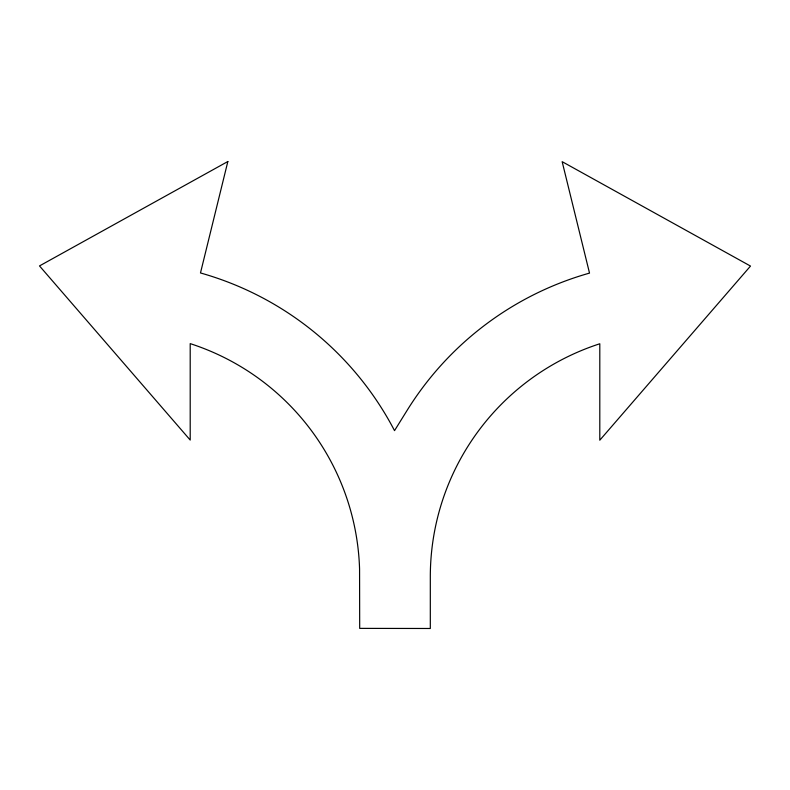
<?xml version="1.0" encoding="UTF-8"?>
<svg xmlns="http://www.w3.org/2000/svg" width="790" height="790" viewBox="0 0 790 790"><rect width="100%" height="100%" fill="white"/><g stroke="black" fill="none" stroke-linecap="round" stroke-linejoin="round"><path stroke-width="1.19" d="M227.846 161.516L200.482 272.955A315.467 315.467 0 0 1 394.526 430.639L407.492 409.763A315.477 315.477 0 0 1 589.518 273.103L562.154 161.664L750.5 266.072L599.798 440.198L599.798 343.769A244.861 244.861 0 0 0 430.313 576.591L430.313 628.485L359.687 628.376L359.569 568.988A244.851 244.851 0 0 0 190.202 343.62L190.202 440.05L39.5 265.924L227.846 161.516"/></g></svg>
